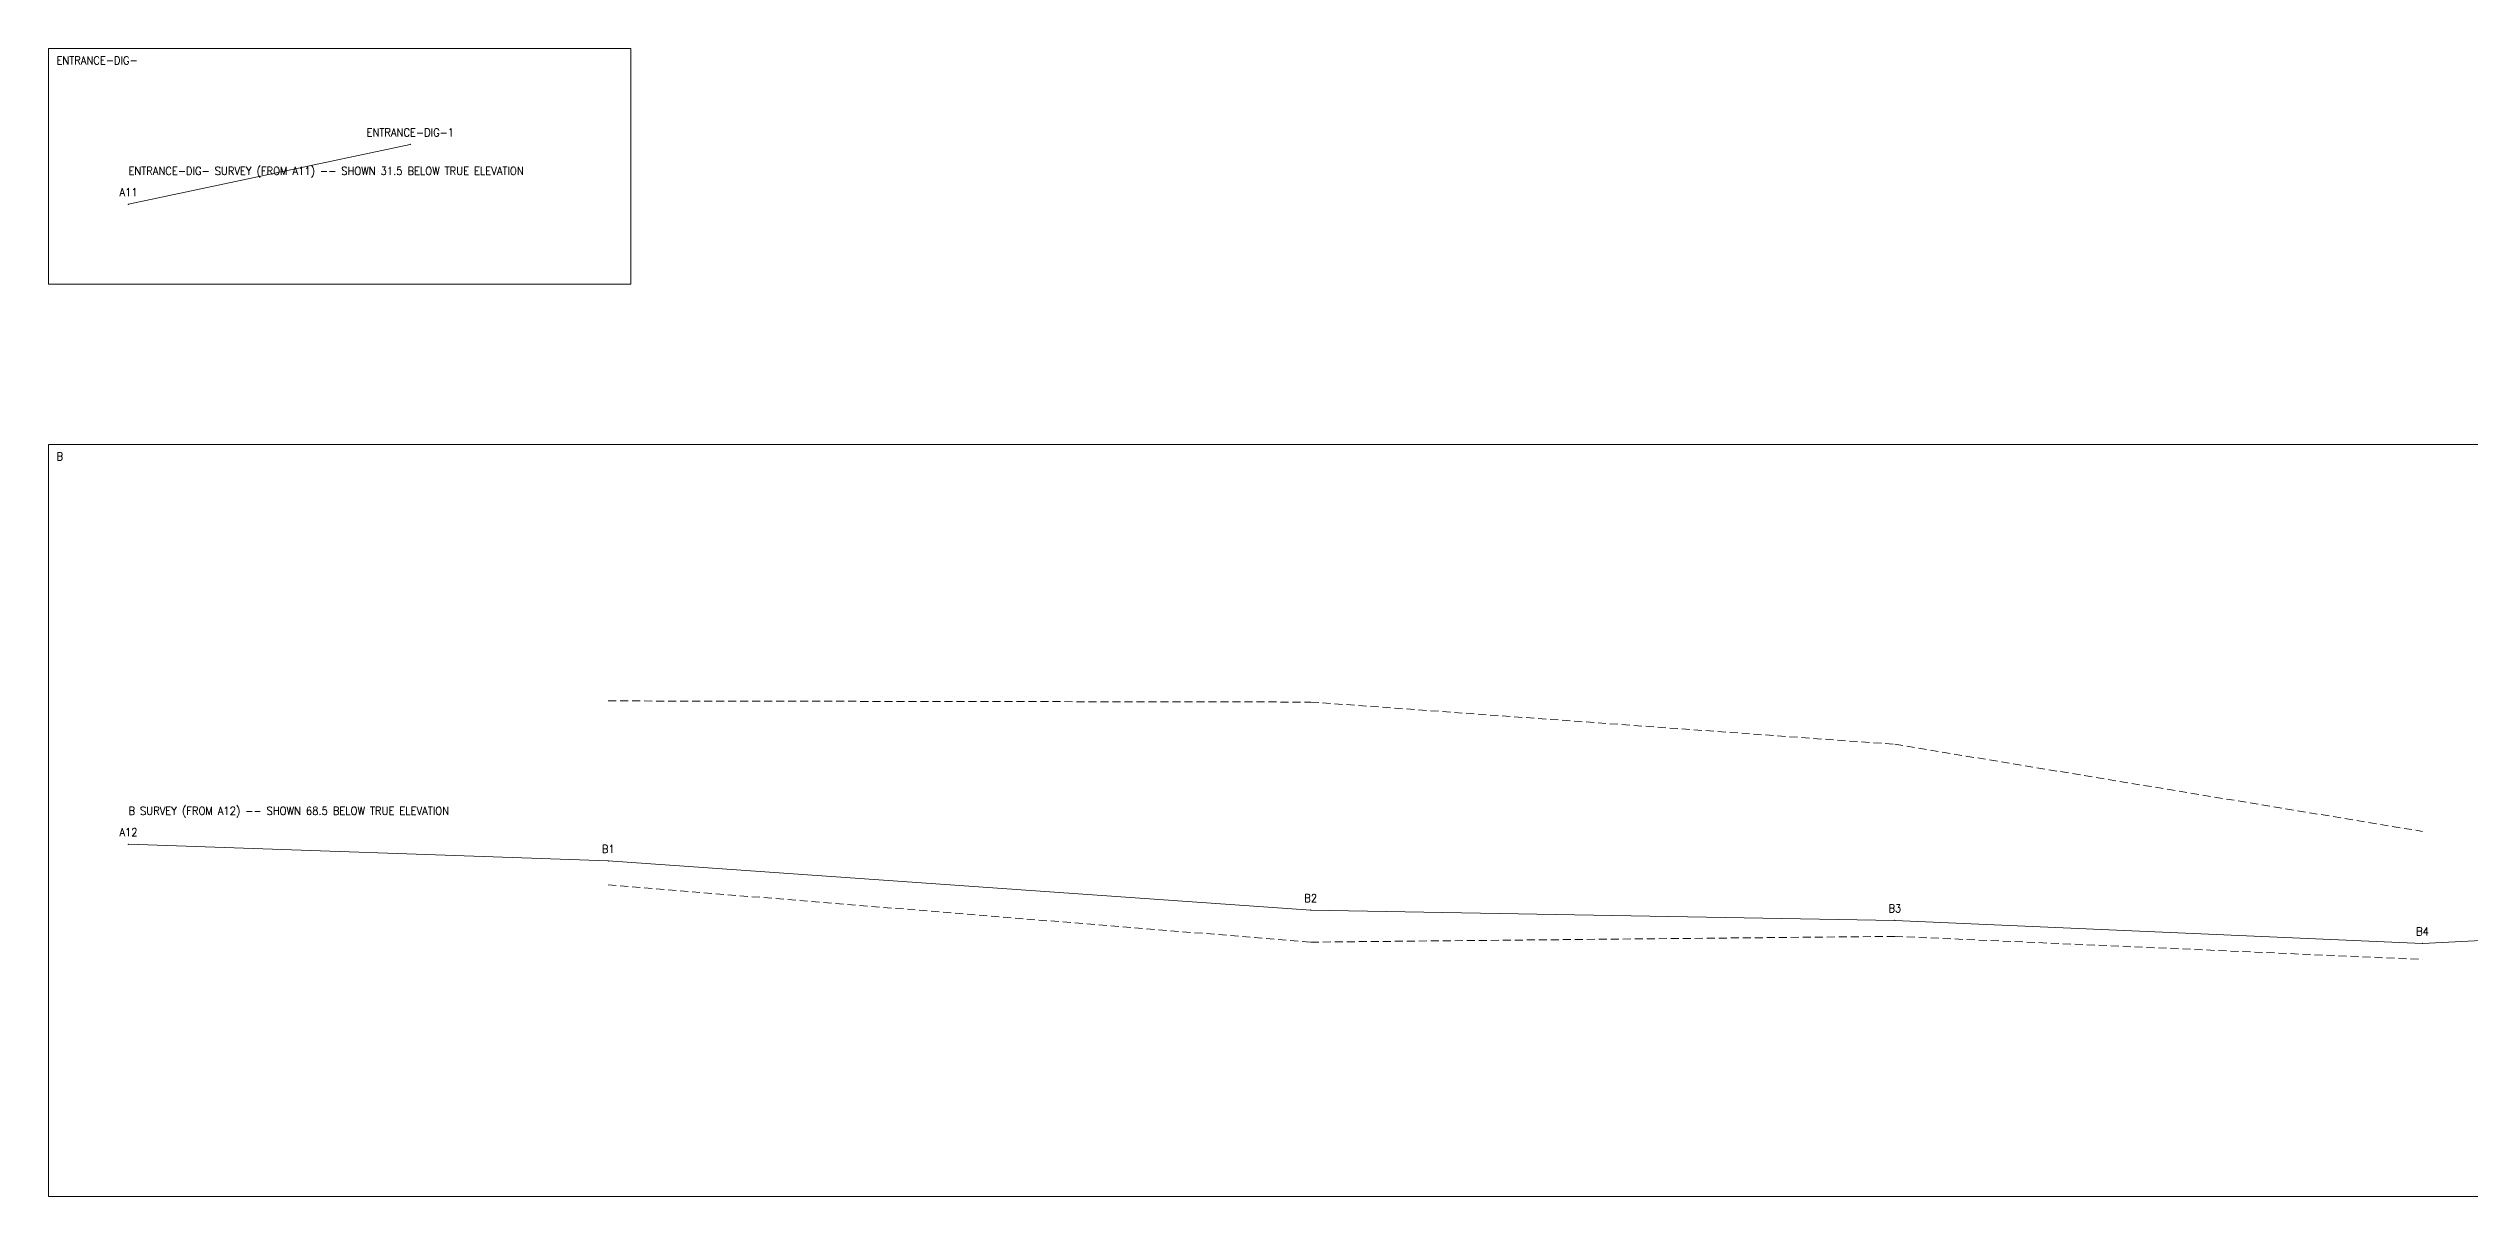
# Model space of a CAD drawing. Header units: feet. Extents: x -352 to 533, y -1323 to 2.
# Drawn here: x -351.7 to -200.4, y -1159.3 to -1087.6 of the extents above; entities that cross this region are included whole.
import ezdxf

# ---------------------------------------------------------------- set-up
doc = ezdxf.new("R2010")
doc.units = ezdxf.units.FT
doc.header["$MEASUREMENT"] = 0
doc.linetypes.add('DASHED', pattern=[0.75, 0.5, -0.25])
for name, color, linetype, lineweight, true_color in [('CTRL-PROFILE-BOX', 8, 'Continuous', 0, 0x808080), ('CTRL-PROFILE-CEILING-B', 8, 'DASHED', 0, 0x808080), ('CTRL-PROFILE-FLOOR-B', 8, 'DASHED', 0, 0x808080), ('CTRL-PROFILE-SHOTS-B', 8, 'Continuous', 9, 0x808080), ('CTRL-PROFILE-SHOTS-ENTRANCE_DIG_', 8, 'Continuous', 9, 0x808080), ('CTRL-PROFILE-STATION-LABELS-B', 1, 'Continuous', 0, 0xff0000), ('CTRL-PROFILE-STATION-LABELS-ENTRANCE_DIG_', 1, 'Continuous', 0, 0xff0000), ('CTRL-PROFILE-STATIONS-B', 1, 'Continuous', 9, 0xff0000), ('CTRL-PROFILE-STATIONS-ENTRANCE_DIG_', 1, 'Continuous', 9, 0xff0000), ('CTRL-PROFILE-TEXT-LABELS-B', 1, 'Continuous', 0, 0xff0000), ('CTRL-PROFILE-TEXT-LABELS-ENTRANCE_DIG_', 1, 'Continuous', 0, 0xff0000)]:
    doc.layers.add(name, color=color, linetype=linetype, lineweight=lineweight, true_color=true_color)
doc.styles.add('textstyle0', font='')
doc.styles.add('textstyle112', font='')
doc.styles.add('textstyle20', font='')
doc.styles.add('textstyle269', font='')
doc.styles.add('textstyle282', font='')
doc.styles.add('textstyle30', font='')
doc.styles.add('textstyle307', font='')
doc.styles.add('textstyle308', font='')
doc.styles.add('textstyle31', font='')
doc.styles.add('textstyle32', font='')
doc.styles.add('textstyle50', font='')
doc.styles.get('textstyle0').set_extended_font_data('standard')
doc.styles.get('textstyle112').set_extended_font_data('standard')
doc.styles.get('textstyle20').set_extended_font_data('standard')
doc.styles.get('textstyle269').set_extended_font_data('standard')
doc.styles.get('textstyle282').set_extended_font_data('standard')
doc.styles.get('textstyle30').set_extended_font_data('standard')
doc.styles.get('textstyle307').set_extended_font_data('standard')
doc.styles.get('textstyle308').set_extended_font_data('standard')
doc.styles.get('textstyle31').set_extended_font_data('standard')
doc.styles.get('textstyle32').set_extended_font_data('standard')
doc.styles.get('textstyle50').set_extended_font_data('standard')

msp = doc.modelspace()

# ---------------------------------------------------------------- linework, layer by layer
at = {"layer": 'CTRL-PROFILE-BOX', "flags": 128}
for points in [[(-351.71, -1102.32), (-315.31, -1102.32), (-315.31, -1087.58), (-351.71, -1087.58)], [(-351.71, -1159.32), (532.74, -1159.32), (532.74, -1112.32), (-351.71, -1112.32)]]:
    msp.add_lwpolyline(points, close=True, dxfattribs=at)
at = {"layer": 'CTRL-PROFILE-CEILING-B'}
msp.add_lwpolyline([(-316.73, -1128.35), (-272.84, -1128.42), (-236.34, -1131.06), (-203.37, -1136.5)], dxfattribs=at)
at = {"layer": 'CTRL-PROFILE-FLOOR-B'}
msp.add_lwpolyline([(-316.73, -1139.85), (-272.84, -1143.42), (-236.34, -1143.06), (-203.37, -1144.5)], dxfattribs=at)
at = {"layer": 'CTRL-PROFILE-SHOTS-B'}
for p, q in [((-346.71, -1137.3), (-316.73, -1138.35)), ((-316.73, -1138.35), (-272.84, -1141.42)), ((-272.84, -1141.42), (-236.34, -1142.06)), ((-236.34, -1142.06), (-203.37, -1143.5)), ((-203.37, -1143.5), (-165.28, -1141.63))]:
    msp.add_line(p, q, dxfattribs=at)
at = {"layer": 'CTRL-PROFILE-SHOTS-ENTRANCE_DIG_'}
msp.add_line((-346.71, -1097.32), (-329.1, -1093.58), dxfattribs=at)
at = {"layer": 'CTRL-PROFILE-STATIONS-B'}
for p in [(-346.71, -1137.3), (-316.73, -1138.35), (-272.84, -1141.42), (-236.34, -1142.06), (-203.37, -1143.5)]:
    msp.add_point(p, dxfattribs=at)
at = {"layer": 'CTRL-PROFILE-STATIONS-ENTRANCE_DIG_'}
for p in [(-329.1, -1093.58), (-346.71, -1097.32)]:
    msp.add_point(p, dxfattribs=at)

# ---------------------------------------------------------------- texts
at = {"layer": 'CTRL-PROFILE-BOX', "char_height": 0.5, "width": 100, "attachment_point": 4}
for s, insert, style in [('ENTRANCE-DIG-', (-351.21, -1088.33), 'textstyle20'), ('B', (-351.21, -1113.07), 'textstyle30')]:
    msp.add_mtext(s, dxfattribs=dict(at, insert=insert, style=style))
at = {"layer": 'CTRL-PROFILE-STATION-LABELS-B', "char_height": 0.5, "width": 100, "attachment_point": 5}
for s, insert, style in [('A12', (-346.71, -1136.55), 'textstyle308'), ('B1', (-316.73, -1137.6), 'textstyle269'), ('B2', (-272.84, -1140.67), 'textstyle50'), ('B3', (-236.34, -1141.31), 'textstyle112'), ('B4', (-203.37, -1142.75), 'textstyle31')]:
    msp.add_mtext(s, dxfattribs=dict(at, insert=insert, style=style))
at = {"layer": 'CTRL-PROFILE-STATION-LABELS-ENTRANCE_DIG_', "char_height": 0.5, "width": 100, "attachment_point": 5}
for s, insert, style in [('ENTRANCE-DIG-1', (-329.1, -1092.83), 'textstyle307'), ('A11', (-346.71, -1096.57), 'textstyle0')]:
    msp.add_mtext(s, dxfattribs=dict(at, insert=insert, style=style))
at = {"layer": 'CTRL-PROFILE-TEXT-LABELS-B', "insert": (-346.71, -1135.3), "char_height": 0.5, "width": 100, "attachment_point": 4, "style": 'textstyle32'}
msp.add_mtext('B SURVEY (FROM A12) -- SHOWN 68.5 BELOW TRUE ELEVATION', dxfattribs=at)
at = {"layer": 'CTRL-PROFILE-TEXT-LABELS-ENTRANCE_DIG_', "insert": (-346.71, -1095.32), "char_height": 0.5, "width": 100, "attachment_point": 4, "style": 'textstyle282'}
msp.add_mtext('ENTRANCE-DIG- SURVEY (FROM A11) -- SHOWN 31.5 BELOW TRUE ELEVATION', dxfattribs=at)

doc.saveas('drawing.dxf')
